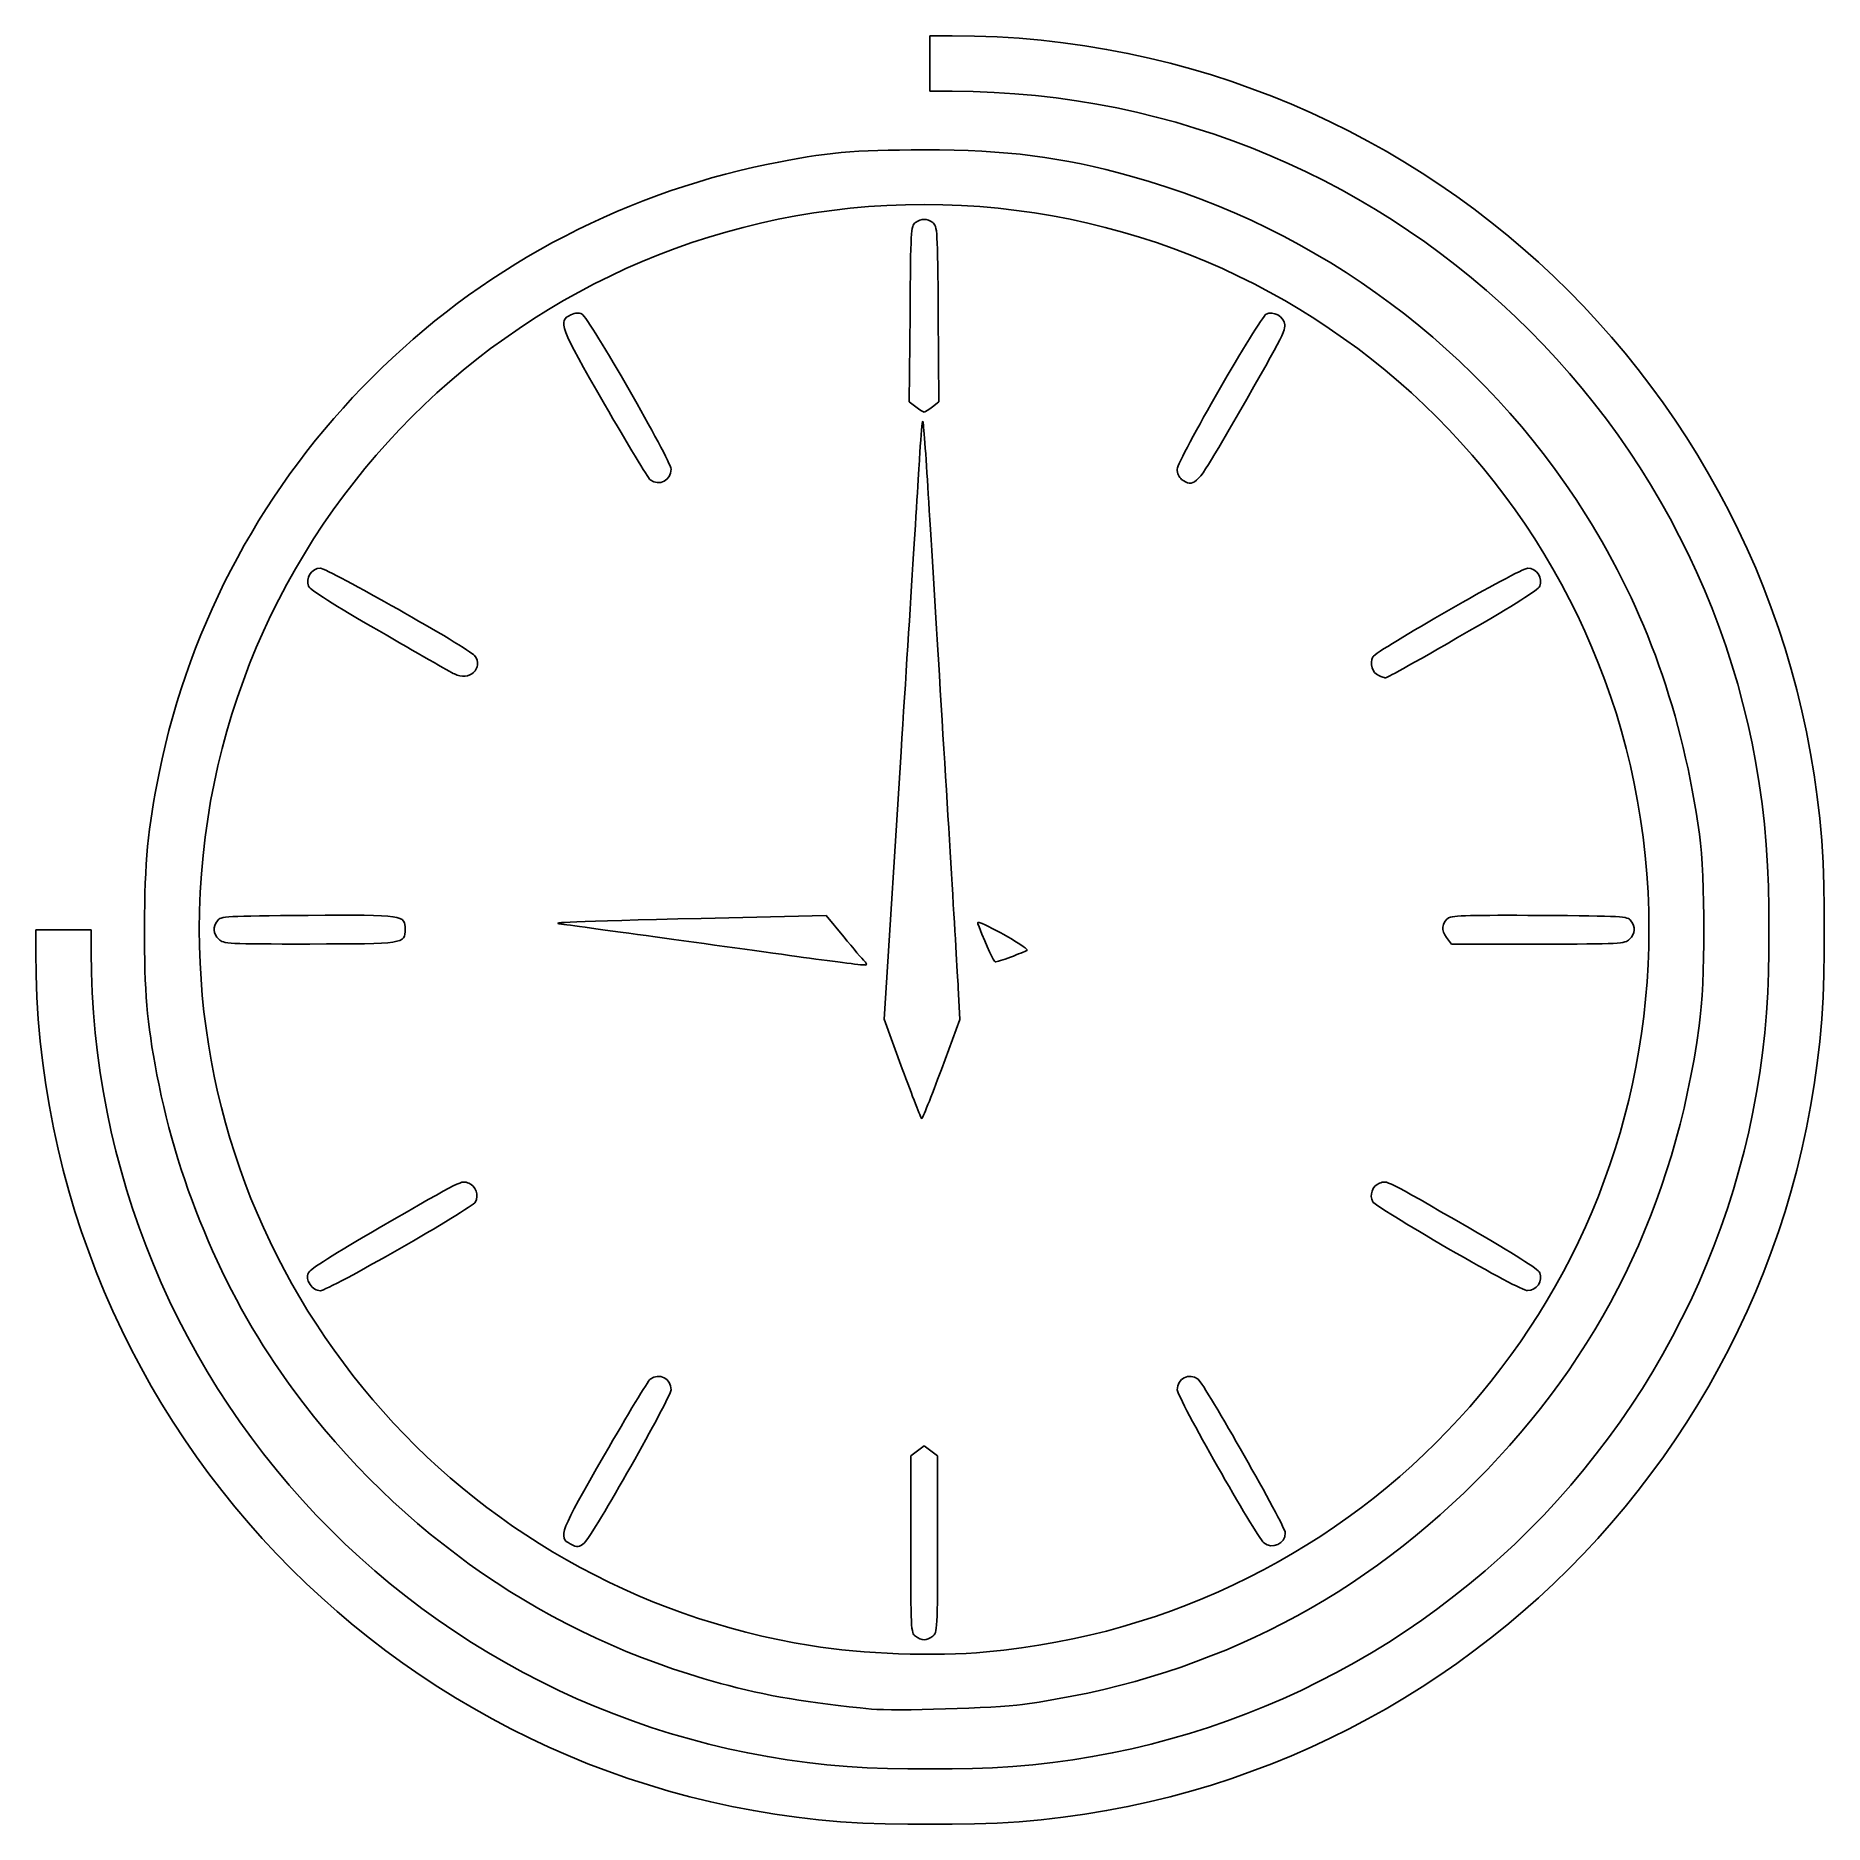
# Model space of a CAD drawing. Extents: x 0.4 to 15.4, y 242.2 to 257.1.
import ezdxf

# ---------------------------------------------------------------- set-up
doc = ezdxf.new("R2010")
doc.units = 0
doc.layers.add('Layer_1', color=7, linetype='CONTINUOUS')

msp = doc.modelspace()

# ---------------------------------------------------------------- linework, layer by layer
at = {"layer": 'Layer_1', "color": 7}
for p, q in [((8.073296, 257.110191), (7.887797, 257.110191)), ((7.887797, 257.110191), (7.887797, 256.64653)), ((7.887797, 256.64653), (8.073296, 256.64653)), ((7.715765, 254.055715), (7.721586, 254.788679)), ((7.957308, 254.788679), (7.963129, 254.055715)), ((7.770169, 254.012921), (7.715765, 254.055715)), ((7.770169, 254.012921), (7.770169, 254.012921)), ((7.963129, 254.055715), (7.908728, 254.012921)), ((5.553373, 253.404933), (5.553373, 253.404925)), ((9.989089, 253.407042), (9.989089, 253.407042)), ((3.918026, 251.783894), (3.918026, 251.783894)), ((11.63416, 251.770572), (11.63416, 251.770559)), ((7.64672, 251.132552), (7.504549, 248.901728)), ((5.979275, 249.743615), (7.023047, 249.76883)), ((7.023047, 249.76883), (7.168224, 249.590266)), ((14.888931, 249.832772), (14.888931, 249.461853)), ((15.352668, 249.461853), (15.352668, 249.832772)), ((0.887857, 249.647291), (0.424117, 249.647291)), ((0.424117, 249.647291), (0.424117, 249.461853)), ((0.887857, 249.461853), (0.887857, 249.647291)), ((1.95223, 249.570067), (1.952237, 249.570067)), ((12.242545, 249.52933), (12.199982, 249.583455)), ((12.964237, 249.52933), (12.242545, 249.52933)), ((6.831958, 249.4184), (6.831963, 249.418403)), ((8.561174, 249.420858), (8.561174, 249.420851)), ((8.138318, 248.900757), (8.123819, 249.163205)), ((7.504549, 248.901728), (7.656763, 248.489442)), ((7.98346, 248.482639), (8.138318, 248.900757)), ((7.983452, 248.482639), (7.98346, 248.482639)), ((12.211999, 246.989978), (12.211999, 246.989978)), ((2.713713, 246.688404), (2.713715, 246.688404)), ((7.727407, 245.257169), (7.783427, 245.29901)), ((7.783427, 245.29901), (7.839447, 245.340851)), ((7.839447, 245.340851), (7.895467, 245.29901)), ((7.895467, 245.29901), (7.951488, 245.257169)), ((7.727407, 244.519278), (7.727407, 245.257169)), ((7.951488, 245.257169), (7.951488, 244.519278)), ((10.675904, 244.532862), (10.675904, 244.532862)), ((4.885651, 244.523914), (4.885651, 244.523919)), ((7.766949, 243.752488), (7.766949, 243.752488)), ((8.358908, 243.621718), (8.358908, 243.621718)), ((7.401414, 243.144585), (7.40147, 243.144585)), ((8.073228, 242.647309), (7.702237, 242.647309)), ((7.702237, 242.183651), (8.073228, 242.183651))]:
    msp.add_line(p, q, dxfattribs=at)
for points in [[(15.352668, 249.832772), (15.352332, 253.852078), (12.093344, 257.110191), (8.073296, 257.110191)], [(8.073296, 256.64653), (11.837225, 256.646529), (14.888588, 253.596006), (14.888931, 249.832772)], [(1.453678, 250.95703), (1.971108, 253.507846), (3.982145, 255.517795), (6.53767, 256.038267)], [(6.53767, 256.038267), (7.02546, 256.137613), (7.244165, 256.157673), (7.839447, 256.157673)], [(7.839447, 256.157673), (8.537007, 256.157673), (8.977752, 256.10136), (9.572717, 255.936212)], [(9.572717, 255.936212), (11.13979, 255.50123), (12.500389, 254.487742), (13.363848, 253.11226)], [(7.839447, 255.70171), (4.500989, 255.70171), (1.789289, 252.990012), (1.789289, 249.651551)], [(7.766952, 255.550543), (7.817103, 255.587193), (7.861794, 255.587193), (7.911946, 255.550543)], [(13.889606, 249.651551), (13.889606, 252.991239), (11.179133, 255.70171), (7.839447, 255.70171)], [(7.721586, 254.788679), (7.727142, 255.487112), (7.729259, 255.523005), (7.766952, 255.550543)], [(7.911946, 255.550543), (7.949625, 255.523005), (7.951763, 255.487112), (7.957308, 254.788679)], [(5.171239, 254.036157), (4.795624, 254.687264), (4.780185, 254.728187), (4.890352, 254.780744)], [(4.890352, 254.780744), (4.929825, 254.799582), (4.957234, 254.801249), (4.984711, 254.786565)], [(4.984711, 254.786565), (5.042339, 254.755725), (5.725289, 253.565567), (5.726588, 253.49372)], [(9.952307, 253.493619), (9.95363, 253.565466), (10.636555, 254.755624), (10.694184, 254.786464)], [(10.850611, 254.698334), (10.856908, 254.643722), (10.789241, 254.518164), (10.298942, 253.67475)], [(10.694184, 254.786464), (10.753305, 254.818106), (10.842594, 254.767811), (10.850611, 254.698334)], [(5.553373, 253.404925), (5.535408, 253.418922), (5.36344, 253.702983), (5.171239, 254.036157)], [(7.839447, 253.970128), (7.831272, 253.970128), (7.800091, 253.989389), (7.770169, 254.012921)], [(7.908728, 254.012921), (7.878807, 253.9894), (7.847631, 253.970128), (7.839447, 253.970128)], [(7.828504, 253.892618), (7.823371, 253.896163), (7.812365, 253.778546), (7.80403, 253.631229)], [(7.874372, 253.283873), (7.85429, 253.615126), (7.833637, 253.889062), (7.828504, 253.892618)], [(10.298942, 253.67475), (10.121764, 253.369969), (10.084188, 253.337502), (9.989089, 253.407042)], [(5.726588, 253.49372), (5.728176, 253.399507), (5.626978, 253.347577), (5.553373, 253.404933)], [(7.80403, 253.631229), (7.795696, 253.483909), (7.724912, 252.359505), (7.64672, 251.132552)], [(9.989089, 253.407042), (9.966705, 253.42342), (9.951677, 253.458771), (9.952307, 253.493619)], [(7.958594, 251.903491), (7.932374, 252.331443), (7.894467, 252.952618), (7.874372, 253.283873)], [(13.363848, 253.11226), (13.86188, 252.3189), (14.174366, 251.439344), (14.3111, 250.44602)], [(2.701097, 252.516199), (2.671512, 252.581133), (2.727852, 252.666464), (2.800313, 252.666464)], [(2.800313, 252.666464), (2.857238, 252.666464), (4.042652, 251.995106), (4.086086, 251.93827)], [(11.584363, 251.926129), (11.613552, 251.979627), (12.81447, 252.666477), (12.878825, 252.666477)], [(12.878825, 252.666477), (12.951043, 252.666477), (13.007327, 252.581022), (12.977797, 252.516212)], [(3.289654, 252.142748), (2.912269, 252.3601), (2.715266, 252.485103), (2.701097, 252.516199)], [(12.977797, 252.516212), (12.963642, 252.485121), (12.76656, 252.360048), (12.38924, 252.142679)], [(3.918026, 251.783894), (3.884413, 251.801568), (3.601645, 251.963057), (3.289654, 252.142748)], [(12.38924, 252.142679), (11.849827, 251.831932), (11.699277, 251.748154), (11.685489, 251.751073)], [(4.086086, 251.93827), (4.167022, 251.832358), (4.042808, 251.718256), (3.918026, 251.783894)], [(8.123819, 249.163205), (8.109002, 249.43181), (8.043449, 250.518949), (7.958594, 251.903491)], [(11.63416, 251.770559), (11.581058, 251.791938), (11.555209, 251.872688), (11.584363, 251.926129)], [(11.685489, 251.751073), (11.682129, 251.751866), (11.659031, 251.760545), (11.63416, 251.770572)], [(1.332137, 249.671924), (1.33346, 250.222751), (1.358436, 250.487467), (1.453678, 250.95703)], [(14.3111, 250.44602), (14.360918, 250.084105), (14.360085, 249.213621), (14.309512, 248.846896)], [(1.940384, 249.724049), (1.96794, 249.761755), (2.003196, 249.763819), (2.699206, 249.768473)], [(2.699206, 249.768473), (3.504443, 249.77387), (3.507218, 249.773447), (3.507218, 249.651551)], [(12.2171, 249.748026), (12.24205, 249.76734), (12.422737, 249.772209), (12.979708, 249.768478)], [(12.979708, 249.768478), (13.675714, 249.763822), (13.710973, 249.761758), (13.738526, 249.724055)], [(1.435642, 248.439475), (1.350226, 248.88988), (1.330878, 249.120245), (1.332137, 249.671924)], [(1.789289, 249.651551), (1.789289, 246.678702), (3.948844, 244.148995), (6.892195, 243.673994)], [(1.952237, 249.570067), (1.904279, 249.618026), (1.90034, 249.669238), (1.940384, 249.724049)], [(3.507218, 249.651551), (3.507218, 249.531539), (3.501636, 249.530687), (2.711051, 249.529972)], [(4.806868, 249.697271), (4.710962, 249.710527), (4.870665, 249.716824), (5.979275, 249.743615)], [(5.593894, 249.589583), (5.192482, 249.644468), (4.838319, 249.692924), (4.806868, 249.697271)], [(8.297726, 249.672884), (8.28029, 249.71708), (8.281401, 249.718361), (8.322491, 249.701163)], [(8.433272, 249.38138), (8.420334, 249.384132), (8.363459, 249.506438), (8.297726, 249.672884)], [(8.322491, 249.701163), (8.456095, 249.645246), (8.718855, 249.488023), (8.697866, 249.476556)], [(8.358908, 243.621718), (11.49989, 243.906618), (13.889606, 246.512004), (13.889606, 249.651551)], [(12.199982, 249.583455), (12.153748, 249.642235), (12.160164, 249.703901), (12.2171, 249.748026)], [(13.738526, 249.724055), (13.778582, 249.669244), (13.774642, 249.618031), (13.726673, 249.570073)], [(0.424117, 249.461853), (0.424109, 245.442766), (3.682408, 242.184429), (7.702237, 242.183651)], [(2.883241, 244.64333), (1.605256, 245.921345), (0.887481, 247.654654), (0.887857, 249.461853)], [(2.711051, 249.529972), (2.019677, 249.529443), (1.991457, 249.530766), (1.95223, 249.570067)], [(6.831963, 249.418403), (6.552439, 249.457667), (5.995309, 249.534701), (5.593894, 249.589583)], [(7.168224, 249.590266), (7.24807, 249.492058), (7.326008, 249.400771), (7.341423, 249.387407)], [(8.073228, 242.183651), (12.093572, 242.1837), (15.352676, 245.44225), (15.352668, 249.461853)], [(8.697866, 249.476556), (8.684742, 249.469386), (8.623229, 249.444319), (8.561174, 249.420858)], [(14.888931, 249.461853), (14.888957, 247.654533), (14.170888, 245.921226), (12.892693, 244.643248)], [(13.726673, 249.570073), (13.687465, 249.530864), (13.658771, 249.52933), (12.964237, 249.52933)], [(7.354811, 249.355057), (7.346714, 249.350691), (7.111479, 249.379134), (6.831958, 249.4184)], [(7.341423, 249.387407), (7.356901, 249.374099), (7.362854, 249.359486), (7.354811, 249.355057)], [(8.561174, 249.420851), (8.499119, 249.397382), (8.441562, 249.379626), (8.433272, 249.38138)], [(14.309512, 248.846896), (14.102638, 247.34511), (13.485191, 246.086663), (12.444737, 245.046209)], [(2.570311, 245.813777), (2.020696, 246.556351), (1.614516, 247.496276), (1.435642, 248.439475)], [(7.656763, 248.489442), (7.740485, 248.262681), (7.813394, 248.074311), (7.818789, 248.070837)], [(7.818789, 248.070837), (7.824186, 248.067371), (7.89828, 248.252674), (7.983452, 248.482639)], [(3.289652, 247.160436), (4.006896, 247.573633), (3.975041, 247.557758), (4.038535, 247.533617)], [(4.038535, 247.533617), (4.09695, 247.511419), (4.125035, 247.433017), (4.094653, 247.376987)], [(11.583752, 247.377801), (11.553407, 247.432028), (11.582164, 247.51154), (11.640357, 247.533617)], [(11.640357, 247.533617), (11.703851, 247.557747), (11.671996, 247.573633), (12.38924, 247.160436)], [(4.094653, 247.376987), (4.06566, 247.323514), (2.864644, 246.636641), (2.800141, 246.636641)], [(12.211999, 246.989978), (11.87751, 247.183542), (11.594798, 247.358064), (11.583752, 247.377801)], [(2.701095, 246.786906), (2.71525, 246.817994), (2.912332, 246.94307), (3.289652, 247.160436)], [(12.38924, 247.160436), (12.76656, 246.94307), (12.963632, 246.817994), (12.977797, 246.786906)], [(12.875713, 246.637342), (12.841738, 246.637871), (12.583931, 246.774745), (12.211999, 246.989978)], [(2.713715, 246.688404), (2.687548, 246.728353), (2.684659, 246.75083), (2.701095, 246.786906)], [(12.977797, 246.786906), (13.008193, 246.720196), (12.950992, 246.636392), (12.875713, 246.637342)], [(2.800141, 246.636641), (2.766383, 246.636641), (2.73552, 246.655135), (2.713713, 246.688404)], [(5.171239, 245.266961), (5.36344, 245.600132), (5.535403, 245.884188), (5.553373, 245.89819)], [(5.553373, 245.89819), (5.626962, 245.955536), (5.728263, 245.903614), (5.726633, 245.809406)], [(9.952262, 245.809406), (9.950674, 245.903624), (10.051933, 245.955536), (10.125521, 245.89819)], [(10.125521, 245.89819), (10.181192, 245.854809), (10.854357, 244.669517), (10.854357, 244.614872)], [(6.138467, 243.358929), (4.703131, 243.749405), (3.470666, 244.597328), (2.570311, 245.813777)], [(5.726633, 245.809406), (5.725575, 245.744404), (5.074036, 244.594669), (5.003575, 244.533333)], [(10.675904, 244.532862), (10.605073, 244.594457), (9.953391, 245.744057), (9.952262, 245.809406)], [(4.885651, 244.523919), (4.781569, 244.576312), (4.799055, 244.621807), (5.171239, 245.266961)], [(12.444737, 245.046209), (11.408762, 244.010234), (10.137089, 243.384119), (8.66143, 243.183478)], [(7.702237, 242.647309), (5.894705, 242.647309), (4.161226, 243.365314), (2.883241, 244.64333)], [(5.003575, 244.533333), (4.955059, 244.4911), (4.951426, 244.490812), (4.885651, 244.523914)], [(12.892693, 244.643248), (11.614497, 243.365271), (9.880882, 242.647309), (8.073228, 242.647309)], [(10.854357, 244.614872), (10.854357, 244.524732), (10.743719, 244.473887), (10.675904, 244.532862)], [(7.766949, 243.752488), (7.729066, 243.780176), (7.727407, 243.812358), (7.727407, 244.519278)], [(7.951488, 244.519278), (7.951488, 243.812358), (7.9499, 243.780176), (7.911946, 243.752488)], [(6.892195, 243.673994), (7.327315, 243.603776), (7.925889, 243.58244), (8.358908, 243.621718)], [(7.839447, 243.723585), (7.821323, 243.723585), (7.788698, 243.736602), (7.766949, 243.752488)], [(7.911946, 243.752488), (7.890197, 243.736586), (7.857574, 243.723585), (7.839447, 243.723585)], [(7.40147, 243.144585), (6.87881, 243.194652), (6.515977, 243.256231), (6.138467, 243.358929)], [(8.66143, 243.183478), (8.433873, 243.152538), (7.590234, 243.126495), (7.401414, 243.144585)]]:
    msp.add_open_spline(points, degree=3, dxfattribs=at)

doc.saveas('drawing.dxf')
